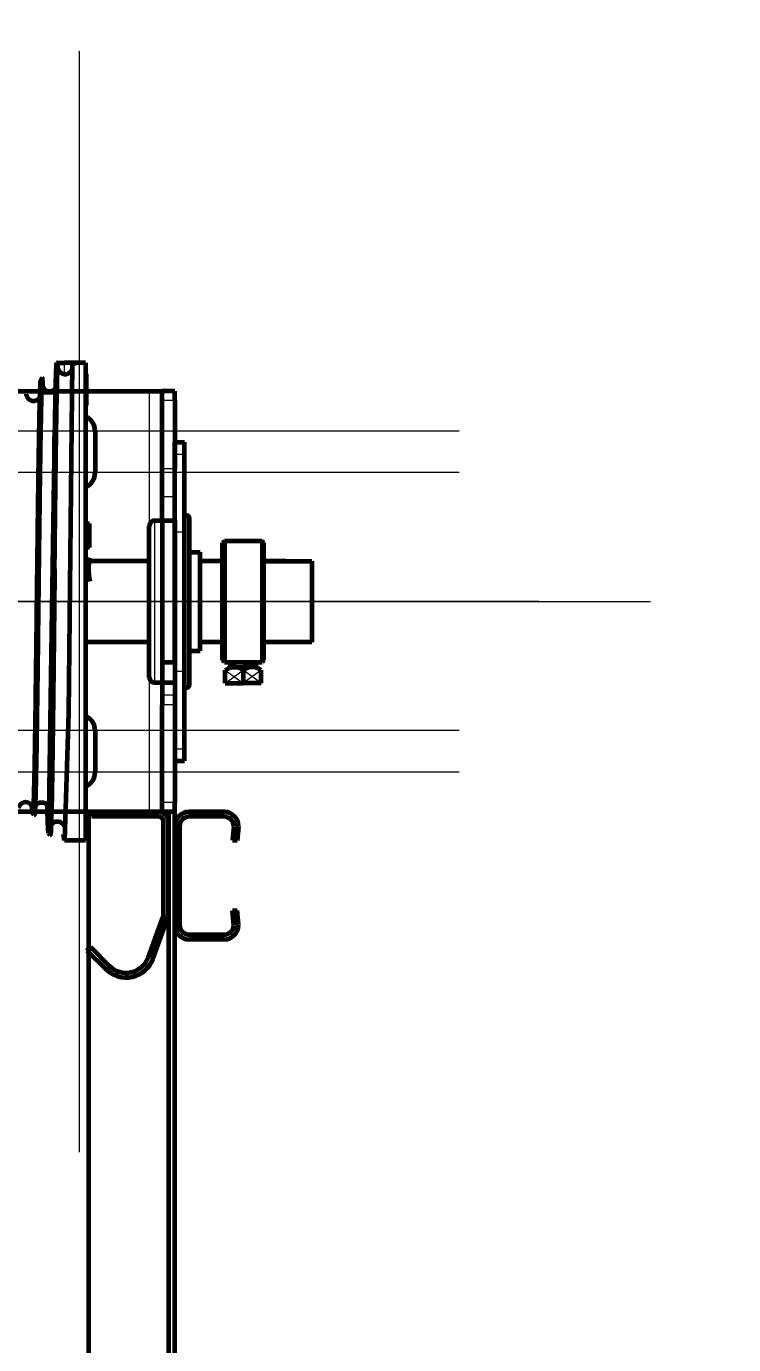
# Model space of a CAD drawing. Header units: millimetres. Extents: x 0 to 840, y 0 to 594.
# Drawn here: x 767.5 to 771.39, y 262.19 to 269.43 of the extents above; entities that cross this region are included whole.
import ezdxf

# ---------------------------------------------------------------- set-up
doc = ezdxf.new("R2010")
doc.units = ezdxf.units.MM
for name, pattern in [('K5LT_AXLED', [19.5, 15, -1.5, 1.5, -1.5]), ('K5LT_BASIC', [0]), ('K5LT_THIN', [0])]:
    doc.linetypes.add(name, pattern=pattern)
doc.layers.add('Системный слой', color=7, linetype='Continuous')
doc.styles.add('KDIMTEXTSTYLE', font='GOST_AU.SHX', dxfattribs={"width": 0.96, "oblique": 15, "height": 5})
doc.dimstyles.new('KDIMSTYLE (0.03)', dxfattribs={"dimtxt": 5, "dimasz": 1, "dimexe": 2, "dimexo": 0, "dimgap": 1, "dimtad": 1, "dimlfac": 40, "dimtxsty": 'KDIMTEXTSTYLE', "dimsah": 1, "dimcen": 0, "dimdle": 1, "dimadec": 0, "dimazin": 0, "dimtfac": 0.667, "dimtmove": 0, "dimatfit": 3, "dimfxl": 1, "dimtvp": 1, "dimtolj": 1, "dimtzin": 0, "dimarcsym": 0})

# ---------------------------------------------------------------- blocks, each defined once
blk = doc.blocks.new('KDIMARROW_01')
at = {"layer": 'Системный слой'}
blk.add_hatch(color=0, dxfattribs=at).paths.add_polyline_path([(0, 0), (-5, 0.6583), (-4.5, 0), (-5, -0.6583)])
at = {"layer": 'Системный слой', "color": 0, "linetype": 'K5LT_THIN', "lineweight": 18}
for p, q in [((-4.5, 0), (-5, 0.6583)), ((-5, 0.6583), (0, 0)), ((0, 0), (-5, -0.6583)), ((-5, -0.6583), (-4.5, 0)), ((0, 0), (-1, 0))]:
    blk.add_line(p, q, dxfattribs=at)
blk = doc.blocks.new('U317')
at = {"layer": 'Системный слой', "color": 30, "linetype": 'K5LT_AXLED', "lineweight": 18, "true_color": 0xff8000}
for p, q in [((766.1651, 269.2935), (766.1651, 264.891)), ((767.7926, 269.2935), (767.7926, 264.891)), ((766.1651, 267.6485), (766.1651, 263.246)), ((767.7926, 267.6485), (767.7926, 263.246)), ((768.2526, 267.206), (764.0776, 267.206)), ((769.8801, 267.206), (765.7051, 267.206)), ((768.2526, 266.9785), (764.0776, 266.9785)), ((769.8801, 266.9785), (765.7051, 266.9785)), ((770.3176, 266.2698), (763.6401, 266.2698)), ((768.2526, 265.561), (764.0776, 265.561)), ((769.8801, 265.561), (765.7051, 265.561)), ((768.2526, 265.3335), (764.0776, 265.3335)), ((769.8801, 265.3335), (765.7051, 265.3335))]:
    blk.add_line(p, q, dxfattribs=at)
at = {"layer": 'Системный слой', "color": 5, "linetype": 'K5LT_BASIC', "lineweight": 60, "true_color": 0x0000ff}
for p, q in [((765.6401, 267.3198), (765.6401, 267.4248)), ((765.6401, 267.4248), (765.7101, 267.4248)), ((765.7101, 267.4248), (765.7801, 267.4248)), ((765.7101, 267.4248), (765.7101, 267.3198)), ((765.7801, 267.4248), (768.1776, 267.4248)), ((768.1776, 267.4248), (768.2476, 267.4248)), ((768.2476, 267.3738), (768.2476, 267.4248)), ((768.3176, 267.4248), (768.2476, 267.4248)), ((768.3176, 267.3738), (768.3176, 267.4248)), ((765.6401, 266.9348), (765.6401, 267.3198)), ((765.7101, 266.9348), (765.7101, 267.3198)), ((768.2476, 266.9997), (768.2476, 267.3738)), ((768.3176, 267.3738), (768.3176, 266.9997)), ((766.0776, 266.9785), (766.0776, 267.206)), ((766.2526, 267.206), (766.2526, 266.9785)), ((767.8801, 267.206), (767.8801, 266.9785)), ((768.2476, 266.8442), (768.2476, 266.9997)), ((768.3176, 266.8442), (768.3176, 266.9997)), ((765.6401, 266.9348), (765.6401, 266.8298)), ((765.7101, 266.9348), (765.7101, 266.8298)), ((765.6401, 266.7248), (765.6401, 266.8298)), ((765.6401, 266.8298), (765.7101, 266.8298)), ((765.7101, 266.7248), (765.7101, 266.8298)), ((768.2476, 266.716), (768.2476, 266.8442)), ((768.3176, 266.716), (768.3176, 266.8442)), ((765.6401, 266.7248), (765.6401, 265.8148)), ((765.7101, 266.7248), (765.7101, 265.8148)), ((768.2476, 266.716), (768.3176, 266.716)), ((768.2476, 266.716), (768.2476, 265.9354)), ((768.3176, 266.716), (768.3176, 265.9354)), ((768.3176, 265.9354), (768.2476, 265.9354)), ((768.2476, 265.9354), (768.2476, 265.8304)), ((768.3176, 265.9354), (768.3176, 265.8304)), ((765.6401, 265.7098), (765.6401, 265.8148)), ((765.7101, 265.7098), (765.7101, 265.8148)), ((768.2476, 265.8304), (768.2476, 265.7564)), ((768.3176, 265.8304), (768.3176, 265.7564)), ((768.2476, 265.7564), (768.2476, 265.7024)), ((768.3176, 265.7564), (768.3176, 265.7024)), ((765.6401, 265.6048), (765.6401, 265.7098)), ((765.7101, 265.7098), (765.6401, 265.7098)), ((765.7101, 265.7098), (765.7101, 265.6048)), ((768.2476, 265.1658), (768.2476, 265.7024)), ((768.3176, 265.7024), (768.3176, 265.1658)), ((765.6401, 265.2198), (765.6401, 265.6048)), ((765.7101, 265.2198), (765.7101, 265.6048)), ((766.0776, 265.3335), (766.0776, 265.561)), ((766.2526, 265.561), (766.2526, 265.3335)), ((767.8801, 265.561), (767.8801, 265.3335)), ((765.6401, 265.1148), (765.6401, 265.2198)), ((765.7101, 265.2198), (765.7101, 265.1148)), ((768.2476, 265.1148), (768.2476, 265.1658)), ((768.3176, 265.1148), (768.3176, 265.1658)), ((765.6401, 265.1148), (765.7101, 265.1148)), ((765.7801, 265.1148), (765.7101, 265.1148)), ((768.1776, 265.1148), (765.7801, 265.1148)), ((768.2476, 265.1148), (768.1776, 265.1148)), ((768.3176, 265.1148), (768.2476, 265.1148))]:
    blk.add_line(p, q, dxfattribs=at)
at = {"layer": 'Системный слой', "color": 7, "linetype": 'K5LT_THIN', "lineweight": 18}
for p, q in [((765.7801, 265.1148), (765.7801, 267.4248)), ((768.1776, 267.4248), (768.1776, 265.1148)), ((765.6401, 267.3198), (765.7101, 267.3198)), ((768.3176, 267.3738), (768.2476, 267.3738)), ((768.3176, 266.9997), (768.2476, 266.9997)), ((765.6401, 266.9348), (765.7101, 266.9348)), ((768.3176, 266.8442), (768.2476, 266.8442)), ((765.7101, 266.7248), (765.6401, 266.7248)), ((765.7101, 265.8148), (765.6401, 265.8148)), ((768.3176, 265.8304), (768.2476, 265.8304)), ((768.3176, 265.7564), (768.2476, 265.7564)), ((768.3176, 265.7024), (768.2476, 265.7024)), ((765.7101, 265.6048), (765.6401, 265.6048)), ((765.6401, 265.2198), (765.7101, 265.2198)), ((768.3176, 265.1658), (768.2476, 265.1658))]:
    blk.add_line(p, q, dxfattribs=at)
at = {"layer": 'Системный слой', "color": 5, "linetype": 'K5LT_BASIC', "lineweight": 60, "true_color": 0x0000ff}
for centre, start, end in [((766.1651, 267.206), 0, 180), ((767.7926, 267.206), 0, 66.42182), ((766.1651, 266.9785), 180, 0), ((767.7926, 266.9785), 293.57818, 0), ((766.1651, 265.561), 0, 180), ((767.7926, 265.561), 0, 66.42182), ((766.1651, 265.3335), 180, 0), ((767.7926, 265.3335), 293.57818, 0), ((767.7926, 265.3335), 215.44117, 216.41587)]:
    blk.add_arc(centre, 0.0875, start, end, dxfattribs=at)
blk = doc.blocks.new('U318')
at = {"layer": 'Системный слой', "color": 5, "linetype": 'K5LT_BASIC', "lineweight": 60, "true_color": 0x0000ff}
for p, q in [((768.5905, 266.6023), (768.58, 266.5918)), ((768.58, 265.9478), (768.58, 266.5918)), ((768.797, 266.6023), (768.5905, 266.6023)), ((768.5905, 266.6023), (768.5905, 265.9373)), ((768.8075, 266.5918), (768.797, 266.6023)), ((768.797, 266.6023), (768.797, 265.9373)), ((768.8075, 265.9478), (768.8075, 266.5918)), ((768.5905, 265.9373), (768.58, 265.9478)), ((768.797, 265.9373), (768.8075, 265.9478)), ((768.5905, 265.9373), (768.797, 265.9373)), ((768.5948, 265.8933), (768.6238, 265.91)), ((768.5948, 265.8225), (768.5948, 265.8933)), ((768.6238, 265.91), (768.6238, 265.9342)), ((768.6238, 265.91), (768.6938, 265.91)), ((768.7638, 265.91), (768.6938, 265.91)), ((768.6938, 265.8933), (768.6938, 265.8225)), ((768.6938, 265.8933), (768.6938, 265.8225)), ((768.7638, 265.91), (768.7638, 265.9342)), ((768.7928, 265.8933), (768.7638, 265.91)), ((768.7928, 265.8225), (768.7928, 265.8933)), ((768.5948, 265.8225), (768.6938, 265.8225)), ((768.7928, 265.8225), (768.6938, 265.8225))]:
    blk.add_line(p, q, dxfattribs=at)
at = {"layer": 'Системный слой', "color": 30, "linetype": 'K5LT_AXLED', "lineweight": 18, "true_color": 0xff8000}
blk.add_line((768.8569, 266.2698), (768.5149, 266.2698), dxfattribs=at)
at = {"layer": 'Системный слой', "color": 7, "linetype": 'K5LT_THIN', "lineweight": 18}
for p, q in [((768.5948, 265.8933), (768.6938, 265.8225)), ((768.5948, 265.8225), (768.6938, 265.8933)), ((768.6356, 265.91), (768.6356, 265.9319)), ((768.7928, 265.8933), (768.6938, 265.8225)), ((768.7928, 265.8225), (768.6938, 265.8933)), ((768.752, 265.91), (768.752, 265.9319))]:
    blk.add_line(p, q, dxfattribs=at)
at = {"layer": 'Системный слой', "color": 5, "linetype": 'K5LT_BASIC', "lineweight": 60, "true_color": 0x0000ff}
for centre, start, end in [((768.6449, 265.8302), 52.20766, 116.47808), ((768.7427, 265.8302), 63.52192, 127.79234)]:
    blk.add_arc(centre, 0.0798, start, end, dxfattribs=at)
blk = doc.blocks.new('U422')
at = {"layer": 'Системный слой', "color": 5, "linetype": 'K5LT_BASIC', "lineweight": 60, "true_color": 0x0000ff}
for p, q in [((767.8626, 265.0885), (767.8626, 265.1148)), ((768.2301, 265.1148), (767.8626, 265.1148)), ((768.2301, 265.0885), (767.8626, 265.0885)), ((768.2563, 264.5537), (768.2563, 265.0623)), ((768.2826, 264.5537), (768.2826, 265.0623)), ((768.1732, 264.3174), (768.2537, 264.5388)), ((768.1978, 264.3085), (768.2783, 264.5298)), ((767.8352, 264.3541), (767.8538, 264.3727)), ((767.8352, 264.3541), (767.9384, 264.2509)), ((767.8538, 264.3727), (767.957, 264.2695))]:
    blk.add_line(p, q, dxfattribs=at)
for centre, radius, start, end in [((768.2301, 265.0623), 0.0525, 0, 90), ((768.2301, 265.0623), 0.0263, 0, 90), ((768.2126, 264.5537), 0.0437, 340.0117, 0), ((768.2126, 264.5537), 0.07, 340.0117, 0), ((768.0498, 264.3623), 0.1575, 225, 340.0117), ((768.0498, 264.3623), 0.1312, 225, 340.0117)]:
    blk.add_arc(centre, radius, start, end, dxfattribs=at)
blk = doc.blocks.new('U423')
at = {"layer": 'Системный слой', "color": 5, "linetype": 'K5LT_BASIC', "lineweight": 60, "true_color": 0x0000ff}
for p, q in [((768.5888, 265.1148), (768.3963, 265.1148)), ((768.5888, 265.0885), (768.3963, 265.0885)), ((768.3176, 265.036), (768.3176, 264.4935)), ((768.3438, 265.036), (768.3438, 264.4935)), ((768.6413, 265.0371), (768.6343, 264.9573)), ((768.6676, 265.036), (768.6607, 264.9573)), ((768.6607, 264.9573), (768.6343, 264.9573)), ((768.6343, 264.5723), (768.6607, 264.5723)), ((768.6413, 264.4925), (768.6343, 264.5723)), ((768.6676, 264.4935), (768.6607, 264.5723)), ((768.3963, 264.441), (768.5888, 264.441)), ((768.3963, 264.4148), (768.5888, 264.4148))]:
    blk.add_line(p, q, dxfattribs=at)
for centre, radius, start, end in [((768.3963, 265.036), 0.0788, 90, 180), ((768.3963, 265.036), 0.0525, 90, 180), ((768.5888, 265.036), 0.0787, 0, 90), ((768.5888, 265.036), 0.0525, 1.1247, 90), ((768.3963, 264.4935), 0.0788, 180, 270), ((768.3963, 264.4935), 0.0525, 180, 270), ((768.5888, 264.4935), 0.0788, 270, 0), ((768.5888, 264.4935), 0.0525, 270, 358.8753)]:
    blk.add_arc(centre, radius, start, end, dxfattribs=at)

msp = doc.modelspace()

# ---------------------------------------------------------------- linework, layer by layer
at = {"layer": 'Системный слой', "color": 5, "linetype": 'K5LT_BASIC', "lineweight": 60, "true_color": 0x0000ff}
for p, q in [((767.66842, 267.58215), (767.66842, 267.57629)), ((767.67548, 267.56011), (767.6755, 267.57513)), ((767.82756, 267.58141), (767.70949, 267.58141)), ((767.75418, 267.5744), (767.734, 265.65911)), ((767.82756, 267.58141), (767.77074, 267.58141)), ((767.77074, 267.58141), (767.77074, 267.57772)), ((767.82756, 267.58141), (767.82756, 264.95729)), ((767.58946, 267.49787), (767.58071, 267.48694)), ((767.82756, 267.52011), (767.83199, 267.52011)), ((767.83199, 267.34604), (767.83199, 267.52011)), ((767.58586, 267.42041), (767.66122, 267.42041)), ((767.82756, 267.34604), (767.83199, 267.34604)), ((767.65699, 267.17904), (767.64278, 266.2257)), ((767.65699, 266.44936), (767.65699, 267.17904)), ((768.31756, 267.14479), (768.37006, 267.14479)), ((768.31756, 266.6526), (768.31756, 267.14479)), ((768.37006, 267.07916), (768.37006, 267.14479)), ((768.37006, 266.6526), (768.37006, 267.07916)), ((767.82756, 266.69854), (767.84949, 266.69854)), ((767.84949, 266.67402), (767.84949, 266.69854)), ((767.84949, 266.59152), (767.84949, 266.67402)), ((768.17756, 266.00023), (768.17756, 266.68629)), ((768.20556, 266.71429), (768.31756, 266.71429)), ((768.39806, 265.97305), (768.39806, 266.72829)), ((767.84949, 266.56677), (767.84949, 266.59152)), ((768.31756, 265.93099), (768.31756, 266.6526)), ((768.37006, 265.88698), (768.37006, 266.6526)), ((767.84949, 266.56677), (767.82756, 266.56677)), ((768.17756, 266.09424), (768.17756, 266.54104)), ((768.39806, 266.54104), (768.45756, 266.54104)), ((768.45756, 266.09424), (768.45756, 266.54104)), ((768.17756, 266.49204), (767.84692, 266.49204)), ((768.58004, 266.49204), (768.45756, 266.49204)), ((768.93005, 266.49204), (768.80754, 266.49204)), ((768.80754, 266.49204), (769.07005, 266.49204)), ((769.07005, 266.49204), (769.07005, 266.04754)), ((767.64278, 266.2257), (767.62446, 264.99795)), ((768.17756, 265.99854), (768.17756, 266.09424)), ((768.45756, 265.99854), (768.45756, 266.09424)), ((768.17756, 266.04754), (767.82756, 266.04754)), ((768.58004, 266.04754), (768.45756, 266.04754)), ((768.93005, 266.04754), (768.80754, 266.04754)), ((769.07005, 266.04754), (768.80754, 266.04754)), ((768.17756, 265.85329), (768.17756, 266.00023)), ((768.39806, 265.99854), (768.45756, 265.99854)), ((768.39806, 265.81129), (768.39806, 265.97305)), ((768.31756, 265.93099), (768.31756, 265.82601)), ((768.37006, 265.46041), (768.37006, 265.88698)), ((768.20556, 265.82529), (768.31756, 265.82601)), ((768.31756, 265.82601), (768.31756, 265.752)), ((768.31756, 265.752), (768.31756, 265.39479)), ((767.734, 265.65911), (767.71196, 264.95729)), ((768.37006, 265.39479), (768.37006, 265.46041)), ((768.31756, 265.39479), (768.37006, 265.39479)), ((767.54571, 265.09639), (767.53696, 265.10733)), ((767.62445, 265.12797), (767.6225, 265.13927)), ((767.84506, 217.25229), (767.84506, 265.11479)), ((768.28256, 265.11479), (768.28256, 217.25229)), ((768.31756, 217.25229), (768.31756, 265.11479)), ((767.62446, 264.99795), (767.62444, 264.99798)), ((767.63321, 264.98702), (767.62446, 264.99795)), ((767.71196, 264.95729), (767.70699, 264.99281)), ((767.82756, 264.95729), (767.71196, 264.95729))]:
    msp.add_line(p, q, dxfattribs=at)
at = {"layer": 'Системный слой', "color": 7, "linetype": 'K5LT_THIN', "lineweight": 18}
for p, q in [((767.70949, 267.58141), (767.70949, 267.51869)), ((768.31756, 267.07916), (768.37006, 267.07916)), ((767.82756, 266.67402), (767.84949, 266.67402)), ((768.20556, 266.71429), (768.20556, 265.98211)), ((767.82756, 266.59152), (767.84949, 266.59152)), ((768.31756, 266.6526), (768.37006, 266.6526)), ((767.84909, 266.50867), (767.82756, 266.50884)), ((767.85018, 266.38192), (767.82756, 266.38192)), ((768.20556, 265.98211), (768.20556, 265.82529)), ((768.31756, 265.88698), (768.37006, 265.88698)), ((768.31756, 265.82601), (768.24756, 265.82601)), ((768.31756, 265.46041), (768.37006, 265.46041)), ((767.62445, 265.12797), (767.6225, 265.13927)), ((767.62444, 264.99798), (767.62445, 265.12797))]:
    msp.add_line(p, q, dxfattribs=at)
at = {"layer": 'Системный слой', "color": 30, "linetype": 'K5LT_AXLED', "lineweight": 18, "true_color": 0xff8000}
msp.add_line((718.71756, 266.26979), (770.93005, 266.26979), dxfattribs=at)
at = {"layer": 'Системный слой', "color": 5, "linetype": 'K5LT_BASIC', "lineweight": 60, "true_color": 0x0000ff}
for centre, radius, start, end in [((767.71463, 267.55739), 0.03905, 262.434906, 288.453758), ((767.4864, 267.4012), 0.01723, 0.980219, 24.381732), ((768.38406, 266.72829), 0.014, 0, 180), ((768.20556, 266.68629), 0.028, 90, 180), ((768.20556, 265.85329), 0.028, 180, 270), ((768.38406, 265.81129), 0.014, 180, 0)]:
    msp.add_arc(centre, radius, start, end, dxfattribs=at)
for centre, major_axis, ratio, start_param, end_param in [((767.8064, 266.54383), (-0.03539, 0.04857), 0.5630198, -3.5616021, -3.4930992), ((767.8064, 266.54383), (-0.03539, 0.04857), 0.5630198, 2.7900861, 3.5860699), ((768.14933, 266.26979), (-0.2418, 0.33191), 0.5630198, 0.4535117, 0.8636645), ((767.8064, 266.39833), (-0.03539, 0.04857), 0.5630198, 4.0052571, 4.8775247), ((767.58508, 265.12796), (-0.02469, -0.03067), 0.999752, 2.2487543, 2.9297987)]:
    msp.add_ellipse(centre, major_axis=major_axis, ratio=ratio, start_param=start_param, end_param=end_param, dxfattribs=at)
at = {"layer": 'Системный слой', "color": 7, "linetype": 'K5LT_THIN', "lineweight": 18}
for points, knots in [([(767.67548, 267.56011), (767.67473, 267.55185), (767.67332, 267.52555), (767.67132, 267.4613), (767.66947, 267.38098), (767.66765, 267.28401), (767.66582, 267.16839), (767.66397, 267.03657), (767.66212, 266.89225), (767.66028, 266.73733), (767.65843, 266.57473), (767.6567, 266.41798), (767.65559, 266.31602), (767.65509, 266.27051)], [0, 0, 0, 0, 1.554267, 2.909861, 4.1199809, 5.3620794, 6.6418204, 7.9045386, 9.1720967, 10.4388848, 11.7065871, 12.9747349, 14, 14, 14, 14]), ([(767.59155, 267.45311), (767.5915, 267.45369), (767.59083, 267.46129), (767.58952, 267.46781), (767.58765, 267.45545), (767.58577, 267.42161), (767.58389, 267.36695), (767.582, 267.29251), (767.58012, 267.1997), (767.57824, 267.09026), (767.57636, 266.96621), (767.57447, 266.82987), (767.57259, 266.68374), (767.5707, 266.53054), (767.56904, 266.39256), (767.56802, 266.30647), (767.56762, 266.27325)], [0, 0, 0, 0, 0.1070028, 1.4409422, 2.7755088, 4.1107044, 5.4465306, 6.7829893, 8.1200824, 9.4578116, 10.7961787, 12.1351856, 13.4748342, 14.8151261, 16.1560636, 17, 17, 17, 17]), ([(767.55887, 266.27273), (767.55832, 266.2278), (767.55716, 266.13217), (767.55537, 265.98798), (767.55352, 265.8431), (767.55166, 265.70578), (767.54981, 265.57844), (767.54795, 265.46335), (767.5461, 265.36253), (767.54424, 265.27778), (767.54239, 265.21059), (767.54054, 265.16216), (767.53868, 265.13334), (767.53684, 265.12468), (767.53561, 265.13226), (767.535, 265.13928)], [0, 0, 0, 0, 1.1018038, 2.344704, 3.5876042, 4.8305044, 6.0734047, 7.3163049, 8.5592051, 9.8021053, 11.0450055, 12.2879058, 13.530806, 14.7737062, 16, 16, 16, 16]), ([(767.73384, 266.27029), (767.73371, 266.25872), (767.73297, 266.19096), (767.73161, 266.06749), (767.72977, 265.90366), (767.72792, 265.74674), (767.72607, 265.59948), (767.72422, 265.46445), (767.72238, 265.34397), (767.72053, 265.24016), (767.71868, 265.15479), (767.71682, 265.08933), (767.71497, 265.0449), (767.71312, 265.02222), (767.71156, 265.02174), (767.71062, 265.03001), (767.71029, 265.03385)], [0, 0, 0, 0, 0.2740899, 1.6061414, 2.9387732, 4.2719844, 5.6057772, 6.9401528, 8.2751128, 9.6106587, 10.9467921, 12.2835145, 13.6208275, 14.9587326, 16.2972315, 17, 17, 17, 17])]:
    msp.add_open_spline(points, degree=3, knots=knots, dxfattribs=at)
at = {"layer": 'Системный слой', "color": 5, "linetype": 'K5LT_BASIC', "lineweight": 60, "true_color": 0x0000ff}
for points in [[(767.66694, 267.57683), (767.66653, 267.57328), (767.6657, 267.56269), (767.66445, 267.5365), (767.66321, 267.50022), (767.66197, 267.45414), (767.66072, 267.39863), (767.65948, 267.33412), (767.65824, 267.26113), (767.65741, 267.20721), (767.65699, 267.17904)], [(767.65699, 266.44936), (767.65743, 266.4905), (767.65832, 266.57224), (767.65964, 266.69214), (767.66096, 266.80823), (767.66228, 266.91947), (767.6636, 267.02486), (767.66493, 267.12345), (767.66625, 267.21435), (767.66757, 267.29675), (767.66889, 267.3699), (767.67021, 267.43314), (767.67154, 267.4859), (767.67286, 267.52772), (767.67418, 267.55821), (767.67506, 267.5708), (767.6755, 267.57513)], [(767.66842, 267.58215), (767.6682, 267.58215), (767.66874, 267.58213), (767.67141, 267.58203), (767.67436, 267.58193), (767.67795, 267.58183), (767.68201, 267.58172), (767.68652, 267.58163), (767.69136, 267.58154), (767.69656, 267.58147), (767.70171, 267.58143), (767.70794, 267.58141), (767.70972, 267.5814), (767.70949, 267.58141)], [(767.70949, 267.51869), (767.70979, 267.51859), (767.70831, 267.5188), (767.70287, 267.52008), (767.69861, 267.52188), (767.69446, 267.52422), (767.6908, 267.52695), (767.68755, 267.52998), (767.68477, 267.5332), (767.68241, 267.53655), (767.68048, 267.53987), (767.6788, 267.54347), (767.67753, 267.54694), (767.67658, 267.55036), (767.67594, 267.55366), (767.67556, 267.55691), (767.67548, 267.55905), (767.67548, 267.56011)], [(767.77074, 267.57772), (767.77078, 267.57762), (767.77063, 267.57736), (767.76973, 267.57686), (767.76815, 267.57637), (767.76596, 267.57588), (767.76309, 267.57541), (767.75988, 267.57497), (767.75537, 267.5745), (767.75401, 267.57438), (767.75418, 267.5744)], [(767.58071, 267.48694), (767.58028, 267.4864), (767.57943, 267.48187), (767.57814, 267.4648), (767.57686, 267.43762), (767.57557, 267.40059), (767.57429, 267.35405), (767.573, 267.29842), (767.57172, 267.2342), (767.57043, 267.16195), (767.56915, 267.08232), (767.56786, 266.99599), (767.56658, 266.90372), (767.56529, 266.80631), (767.56401, 266.70461), (767.56272, 266.59948), (767.56144, 266.49183), (767.56015, 266.38259), (767.5593, 266.30932), (767.55887, 266.27273)], [(767.58946, 267.49787), (767.58903, 267.49734), (767.58817, 267.49278), (767.58689, 267.47557), (767.5856, 267.44817), (767.58432, 267.41083), (767.58304, 267.3639), (767.58175, 267.30779), (767.58047, 267.24301), (767.57918, 267.17014), (767.5779, 267.08981), (767.57661, 267.00273), (767.57533, 266.90965), (767.57404, 266.81139), (767.57276, 266.70878), (767.57147, 266.60272), (767.57019, 266.49411), (767.56891, 266.38388), (767.56805, 266.30995), (767.56762, 266.27303)], [(767.59366, 267.44729), (767.5932, 267.45904), (767.59226, 267.47854), (767.59086, 267.49547), (767.58993, 267.49845), (767.58946, 267.49787)], [(767.65699, 266.44936), (767.65655, 266.40816), (767.65567, 266.32532), (767.65435, 266.20088), (767.65303, 266.07738), (767.65171, 265.95591), (767.65039, 265.83758), (767.64906, 265.72342), (767.64774, 265.61447), (767.64642, 265.51169), (767.6451, 265.41598), (767.64378, 265.32819), (767.64246, 265.24909), (767.64114, 265.17936), (767.63981, 265.11962), (767.63849, 265.07037), (767.63717, 265.03202), (767.63585, 265.0049), (767.63453, 264.98922), (767.63365, 264.98647), (767.63321, 264.98702)], [(767.55887, 266.27273), (767.55844, 266.23602), (767.55758, 266.1627), (767.55629, 266.05393), (767.555, 265.94731), (767.55371, 265.84373), (767.55243, 265.74407), (767.55114, 265.64918), (767.54985, 265.55986), (767.54856, 265.47685), (767.54727, 265.40085), (767.54598, 265.33248), (767.54469, 265.27232), (767.5434, 265.22085), (767.54211, 265.17849), (767.54083, 265.14558), (767.53954, 265.12237), (767.53825, 265.10904), (767.53739, 265.10679), (767.53696, 265.10733)], [(767.56762, 266.27303), (767.56719, 266.23598), (767.56633, 266.16197), (767.56504, 266.05218), (767.56375, 265.94454), (767.56247, 265.83998), (767.56118, 265.73938), (767.55989, 265.64358), (767.5586, 265.5534), (767.55731, 265.46958), (767.55602, 265.39284), (767.55473, 265.32381), (767.55344, 265.26306), (767.55215, 265.21108), (767.55086, 265.1683), (767.54958, 265.13506), (767.54829, 265.11161), (767.547, 265.09814), (767.54614, 265.09586), (767.54571, 265.09639)], [(767.53696, 265.10733), (767.5366, 265.10779), (767.53587, 265.11107), (767.53478, 265.12306), (767.53405, 265.13572), (767.53369, 265.14318)], [(767.62444, 264.99798), (767.624, 264.99859), (767.62311, 265.00372), (767.62177, 265.02303), (767.62043, 265.05375), (767.6191, 265.09555), (767.61821, 265.13055), (767.61776, 265.14974)]]:
    msp.add_open_spline(points, degree=3, dxfattribs=at)
for points, knots in [([(767.6755, 267.57513), (767.67512, 267.57518), (767.67417, 267.5753), (767.67269, 267.57553), (767.67168, 267.57569), (767.67058, 267.57589), (767.66951, 267.57611), (767.6686, 267.57633), (767.66793, 267.57651), (767.66737, 267.57668), (767.66709, 267.57678), (767.66694, 267.57683)], [0, 0, 0, 0, 3, 4, 5.1111111, 6.3333333, 7.6666667, 8.8888889, 10, 10.8333333, 12, 12, 12, 12]), ([(767.75251, 267.54785), (767.75211, 267.54646), (767.75119, 267.5438), (767.74939, 267.5399), (767.7472, 267.53615), (767.7447, 267.53274), (767.74218, 267.52994), (767.74004, 267.52793), (767.73824, 267.52644), (767.73668, 267.52527), (767.73518, 267.52427), (767.73381, 267.52343), (767.73252, 267.52272), (767.73125, 267.52208), (767.73001, 267.52151), (767.72889, 267.52104), (767.72806, 267.52073), (767.72751, 267.52053), (767.72715, 267.52041), (767.72702, 267.52037), (767.72699, 267.52036)], [0, 0, 0, 0, 2.482763, 4.7598246, 7.0798497, 9.3998747, 11.2924137, 12.7574665, 13.754218, 14.7101543, 15.5529382, 16.3233849, 16.9899726, 17.6250384, 18.2965771, 18.9659676, 19.5745547, 20.0658313, 20.521428, 21, 21, 21, 21]), ([(767.50352, 267.40208), (767.50354, 267.40203), (767.50355, 267.40182), (767.50383, 267.40057), (767.50457, 267.39796), (767.50638, 267.3934), (767.50978, 267.388), (767.51334, 267.38386), (767.51719, 267.38043), (767.52135, 267.3776), (767.52579, 267.37535), (767.53045, 267.37368), (767.53526, 267.37261), (767.54016, 267.37216), (767.54507, 267.37232), (767.54991, 267.37309), (767.55461, 267.37445), (767.55909, 267.37638), (767.56328, 267.37884), (767.56711, 267.38178), (767.5705, 267.38513), (767.57336, 267.38874), (767.57476, 267.391), (767.57536, 267.39206)], [0, 0, 0, 0, 2.2621136, 4.5181625, 6.7742115, 9.0214559, 10.3211596, 11.3378818, 12.2441109, 13.0987966, 13.9233964, 14.7316955, 15.530868, 16.3251936, 17.117658, 17.9107918, 18.7072666, 19.5105373, 20.3258246, 21.1619463, 22.0350523, 22.976482, 24, 24, 24, 24]), ([(767.59116, 267.45485), (767.59117, 267.45485), (767.59117, 267.45476), (767.59136, 267.45383), (767.59194, 267.45164), (767.59335, 267.44744), (767.59681, 267.44152), (767.60033, 267.4372), (767.60413, 267.43365), (767.60824, 267.43071), (767.61263, 267.42834), (767.61726, 267.42656), (767.62206, 267.42538), (767.62695, 267.42482), (767.63187, 267.42486), (767.63673, 267.42552), (767.64146, 267.42678), (767.64599, 267.42861), (767.65024, 267.43098), (767.65413, 267.43383), (767.65761, 267.4371), (767.66008, 267.44008), (767.66131, 267.44185), (767.66172, 267.44248)], [0, 0, 0, 0, 2.2477929, 4.4914614, 6.73513, 9.4681757, 10.8571771, 11.9022623, 12.8180321, 13.6744911, 14.4996305, 15.3060932, 16.102061, 16.892321, 17.6800989, 18.4679858, 19.2585721, 20.0550539, 20.8620934, 21.6873665, 22.5446811, 23.4605362, 24, 24, 24, 24]), ([(767.64636, 266.27197), (767.64618, 266.25665), (767.64542, 266.19328), (767.64409, 266.08244), (767.64237, 265.94236), (767.64065, 265.80769), (767.63893, 265.68049), (767.63721, 265.56267), (767.63548, 265.45602), (767.63376, 265.36214), (767.63203, 265.28245), (767.63031, 265.2181), (767.62859, 265.17033), (767.62699, 265.14145), (767.62561, 265.12903), (767.6248, 265.12753), (767.62445, 265.12797)], [0, 0, 0, 0, 0.4251923, 1.759309, 3.0940145, 4.4293061, 5.765197, 7.1016668, 8.4387478, 9.776435, 11.1146871, 12.4526835, 13.7938853, 15.112017, 16.1819434, 17, 17, 17, 17]), ([(767.5354, 265.13751), (767.53539, 265.1375), (767.53539, 265.13758), (767.5352, 265.13852), (767.53461, 265.14074), (767.53315, 265.14498), (767.52971, 265.1508), (767.52619, 265.15509), (767.5224, 265.15862), (767.51829, 265.16154), (767.5139, 265.1639), (767.50927, 265.16566), (767.50447, 265.16683), (767.49958, 265.16739), (767.49466, 265.16733), (767.4898, 265.16666), (767.48507, 265.16539), (767.48055, 265.16355), (767.47632, 265.16118), (767.47243, 265.15832), (767.46897, 265.15504), (767.46599, 265.15145), (767.46355, 265.14766), (767.46171, 265.14391), (767.46047, 265.14048), (767.45997, 265.13852), (767.45984, 265.13788), (767.45981, 265.13772)], [0, 0, 0, 0, 1.9722218, 3.9406015, 5.9089812, 8.2305879, 9.4373862, 10.3498559, 11.1503172, 11.8994409, 12.6218375, 13.3291886, 14.0274935, 14.7208069, 15.411964, 16.1032419, 16.7969156, 17.4957781, 18.2038879, 18.9279076, 19.6798104, 20.4826112, 21.3823389, 22.4715569, 23.9405858, 26.1672802, 28, 28, 28, 28]), ([(767.54992, 265.14479), (767.55028, 265.14556), (767.55133, 265.14763), (767.55374, 265.15146), (767.5573, 265.1556), (767.56115, 265.15903), (767.56531, 265.16186), (767.56976, 265.16411), (767.57441, 265.16578), (767.57923, 265.16684), (767.58413, 265.16729), (767.58904, 265.16713), (767.59388, 265.16636), (767.59858, 265.165), (767.60306, 265.16306), (767.60724, 265.1606), (767.61107, 265.15766), (767.61381, 265.15496), (767.61523, 265.1533), (767.61567, 265.15276)], [0, 0, 0, 0, 1.2759927, 3.0848176, 4.5003891, 5.7620724, 6.952724, 8.1013418, 9.2271906, 10.3402861, 11.4465974, 12.5502849, 13.6548719, 14.7640757, 15.8827003, 17.0180006, 18.1822234, 19.3977871, 20, 20, 20, 20]), ([(767.6229, 265.13751), (767.62289, 265.1375), (767.62289, 265.13758), (767.6227, 265.13852), (767.62211, 265.14074), (767.62065, 265.14498), (767.61721, 265.1508), (767.61369, 265.15509), (767.60994, 265.15858), (767.60721, 265.16054), (767.60584, 265.16139)], [0, 0, 0, 0, 1.8278761, 3.6521582, 5.4764403, 7.6278982, 8.7463318, 9.5920189, 10.3339112, 11, 11, 11, 11]), ([(767.63739, 265.03982), (767.63764, 265.04033), (767.63855, 265.04216), (767.64061, 265.04565), (767.64414, 265.04996), (767.64795, 265.0535), (767.65206, 265.05643), (767.65647, 265.05878), (767.6611, 265.06055), (767.66591, 265.06172), (767.6708, 265.06227), (767.67572, 265.06221), (767.68058, 265.06154), (767.68531, 265.06027), (767.68984, 265.05842), (767.69408, 265.05605), (767.69796, 265.05318), (767.70143, 265.0499), (767.70441, 265.04629), (767.70685, 265.04249), (767.7087, 265.03871), (767.70995, 265.03525), (767.71048, 265.03311), (767.71065, 265.03227), (767.71067, 265.03214), (767.71067, 265.03212)], [0, 0, 0, 0, 0.6261367, 2.0516372, 3.127357, 4.0709438, 4.9538845, 5.8051064, 6.6377765, 7.4596164, 8.2755704, 9.0889708, 9.9025168, 10.7189072, 11.5414724, 12.3750693, 13.2276918, 14.113725, 15.0608163, 16.1241908, 17.4147143, 19.1558551, 21.8175433, 24.4530181, 26, 26, 26, 26])]:
    msp.add_open_spline(points, degree=3, knots=knots, dxfattribs=at)

# ---------------------------------------------------------------- block references
at = {"layer": 'Системный слой'}
for name in ['U317', 'U318', 'U422', 'U423']:
    msp.add_blockref(name, (0, 0), dxfattribs=at)

# ---------------------------------------------------------------- dimensions: what is measured, and where the dimension line sits
at = {"layer": 'Системный слой', "color": 7}
msp.add_linear_dim(base=(795.69236, 260.86229), p1=(767.42584, 275.74222), p2=(767.11006, 260.86229), angle=90, location=(795.69236, 268.30225), text='\\H5.0;\\W0.965;\\Q15;\\H5.0;\\W0.965;\\Q15;\\Q15;h+30', dimstyle='KDIMSTYLE (0.03)', override={"dimexo": 0, "dimblk1": 'KDIMARROW_01', "dimblk2": 'KDIMARROW_01', "dimse1": 0, "dimse2": 0, "dimclrt": 7, "dimtolj": 1}, dxfattribs=at).render()

doc.saveas('drawing.dxf')
